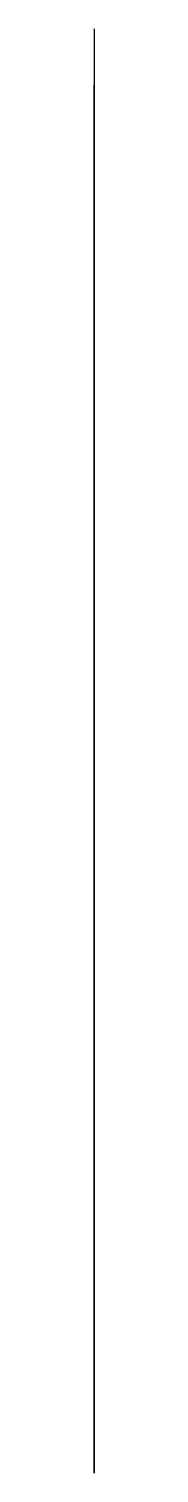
# Model space of a CAD drawing. Header units: inches. Extents: x 0 to 0, y -1 to 4.
import ezdxf

# ---------------------------------------------------------------- set-up
doc = ezdxf.new("R2010")
doc.units = ezdxf.units.IN
doc.header["$MEASUREMENT"] = 0

msp = doc.modelspace()

# ---------------------------------------------------------------- linework, layer by layer
for p, q in [((0, 4), (0, 0, -1.06)), ((0, 4), (0, 0)), ((0, 3.6167, -0.0499), (0, 3.8051)), ((0, 0.0499, -0.9951), (0, 3.6167, -0.0499)), ((0, -0.05, -0.85), (0, 0.0499, -0.85)), ((0, 0.0499, -0.85), (0, 0.0499, -0.9951)), ((0, 0, -0.9), (0, -1, -0.9)), ((0, -1), (0, 0)), ((0, 0, -1.06), (0, 0, -0.9)), ((0, -0.95, -0.85), (0, -0.05, -0.85)), ((0, -0.95, -0.85), (0, -1, -0.85)), ((0, -1, -0.9), (0, -1))]:
    msp.add_line(p, q)

doc.saveas('drawing.dxf')
